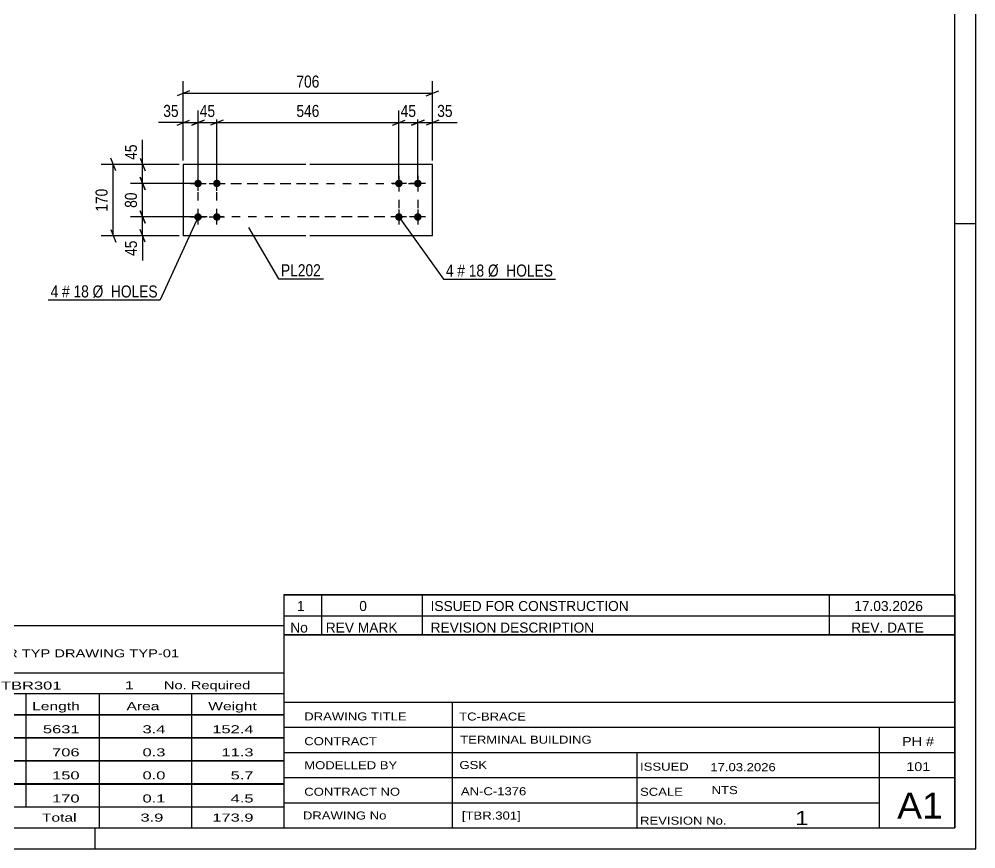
# Model space of a CAD drawing. Header units: millimetres. Extents: x 0 to 594, y 0 to 420.
# Drawn here: x 365.9 to 594, y 0 to 197.8 of the extents above; entities that cross this region are included whole.
import ezdxf

# ---------------------------------------------------------------- set-up
doc = ezdxf.new("R2010")
doc.units = ezdxf.units.MM
doc.linetypes.add('DXK_LINE_DOT2', pattern=[3.9198, 1.9599, -1.9599])
doc.styles.add('Arial Narrow', font='ARIALN.TTF', dxfattribs={"height": 0.2})

# ---------------------------------------------------------------- blocks, each defined once
blk = doc.blocks.new('Unknown-580609516-1130')
at = {"color": 5, "linetype": 'Continuous'}
for p, q in [((594, 0), (594, 420)), ((589, 5), (589, 415)), ((594, 149), (589, 149)), ((5, 5), (589, 5)), ((384, 0), (384, 5)), ((0, 0), (594, 0))]:
    blk.add_line(p, q, dxfattribs=at)
blk = doc.blocks.new('Part-580609516-3773 - 3772')
at = {"color": 2, "linetype": 'Continuous'}
for p, q in [((434.25, 163.12), (405.05, 163.12)), ((405.05, 163.12), (405.05, 146.12)), ((464.45, 163.12), (435.25, 163.12)), ((464.45, 146.12), (464.45, 163.12)), ((434.25, 146.12), (405.05, 146.12)), ((464.45, 146.12), (435.25, 146.12))]:
    blk.add_line(p, q, dxfattribs=at)
blk = doc.blocks.new('Bolt-580609516-3774 - 3772')
at = {"linetype": 'Continuous'}
for points in [[(456.45, 157.72, -1), (456.45, 159.52, -1)], [(460.95, 157.72, -1), (460.95, 159.52, -1)], [(456.45, 149.72, -1), (456.45, 151.52, -1)], [(460.95, 149.72, -1), (460.95, 151.52, -1)]]:
    blk.add_hatch(color=1, dxfattribs=at).paths.add_polyline_path(points)
at = {"color": 1, "linetype": 'Continuous'}
for p, q in [((456.45, 160.42), (456.45, 156.82)), ((460.95, 160.42), (460.95, 156.82)), ((458.25, 158.62), (454.65, 158.62)), ((462.75, 158.62), (459.15, 158.62)), ((458.25, 150.62), (454.65, 150.62)), ((456.45, 152.42), (456.45, 148.82)), ((462.75, 150.62), (459.15, 150.62)), ((460.95, 152.42), (460.95, 148.82))]:
    blk.add_line(p, q, dxfattribs=at)
blk = doc.blocks.new('Bolt-580609516-3775 - 3772')
at = {"linetype": 'Continuous'}
for points in [[(408.55, 159.52, -1), (408.55, 157.72, -1)], [(413.05, 159.52, -1), (413.05, 157.72, -1)], [(408.55, 151.52, -1), (408.55, 149.72, -1)], [(413.05, 151.52, -1), (413.05, 149.72, -1)]]:
    blk.add_hatch(color=1, dxfattribs=at).paths.add_polyline_path(points)
at = {"color": 1, "linetype": 'Continuous'}
for p, q in [((408.55, 156.82), (408.55, 160.42)), ((413.05, 156.82), (413.05, 160.42)), ((406.75, 158.62), (410.35, 158.62)), ((411.25, 158.62), (414.85, 158.62)), ((406.75, 150.62), (410.35, 150.62)), ((408.55, 148.82), (408.55, 152.42)), ((411.25, 150.62), (414.85, 150.62)), ((413.05, 148.82), (413.05, 152.42))]:
    blk.add_line(p, q, dxfattribs=at)
blk = doc.blocks.new('Rectangle-580609516-3964 - 3772')
at = {"color": 1, "linetype": 'DXK_LINE_DOT2'}
for p, q in [((408.55, 158.62), (434.25, 158.62)), ((408.55, 150.62), (408.55, 158.62)), ((435.25, 158.62), (460.95, 158.62)), ((460.95, 158.62), (460.95, 150.62)), ((434.25, 150.62), (408.55, 150.62)), ((460.95, 150.62), (435.25, 150.62))]:
    blk.add_line(p, q, dxfattribs=at)
blk = doc.blocks.new('Rectangle-580609516-3974 - 3772')
at = {"color": 1, "linetype": 'DXK_LINE_DOT2'}
for p, q in [((413.05, 158.62), (434.25, 158.62)), ((413.05, 150.62), (413.05, 158.62)), ((435.25, 158.62), (456.45, 158.62)), ((456.45, 158.62), (456.45, 150.62)), ((434.25, 150.62), (413.05, 150.62)), ((456.45, 150.62), (435.25, 150.62))]:
    blk.add_line(p, q, dxfattribs=at)
blk = doc.blocks.new('StraightDimension-580609516-3780 - 3772')
at = {"color": 7, "linetype": 'Continuous'}
for p, q in [((460.95, 159.62), (460.95, 175.97)), ((464.45, 164.12), (464.45, 175.97)), ((459.45, 172.52), (462.45, 173.72)), ((465.95, 173.72), (462.95, 172.52)), ((460.95, 173.12), (464.45, 173.12))]:
    blk.add_line(p, q, dxfattribs=at)
at = {"color": 0}
blk.add_wipeout([(469.83, 173.87), (469.83, 178.07), (464.98, 178.07), (464.98, 173.87)], dxfattribs=at)
at = {"color": 7, "linetype": 'Continuous'}
blk.add_line((464.45, 173.12), (470.36, 173.12), dxfattribs=at)
blk.add_line((464.45, 173.12), (470.36, 173.12), dxfattribs=at)
at = {"color": 3, "style": 'Arial Narrow'}
blk.add_text('35', height=2.863, dxfattribs=at).set_placement((465.58, 174.47))
blk = doc.blocks.new('StraightDimension-580609516-3781 - 3772')
at = {"color": 7, "linetype": 'Continuous'}
for p, q in [((456.45, 159.62), (456.45, 175.97)), ((460.95, 159.62), (460.95, 175.97)), ((454.95, 172.52), (457.95, 173.72)), ((462.45, 173.72), (459.45, 172.52)), ((456.45, 173.12), (460.95, 173.12))]:
    blk.add_line(p, q, dxfattribs=at)
at = {"color": 0}
blk.add_wipeout([(461.13, 173.87), (461.13, 178.07), (456.27, 178.07), (456.27, 173.87)], dxfattribs=at)
at = {"color": 3, "style": 'Arial Narrow'}
blk.add_text('45', height=2.863, dxfattribs=at).set_placement((456.87, 174.47))
blk = doc.blocks.new('StraightDimension-580609516-3782 - 3772')
at = {"color": 7, "linetype": 'Continuous'}
for p, q in [((413.05, 159.62), (413.05, 175.97)), ((456.45, 159.62), (456.45, 175.97)), ((414.55, 173.72), (411.55, 172.52)), ((454.95, 172.52), (457.95, 173.72)), ((413.05, 173.12), (456.45, 173.12))]:
    blk.add_line(p, q, dxfattribs=at)
at = {"color": 0}
blk.add_wipeout([(438.09, 173.87), (438.09, 178.07), (431.41, 178.07), (431.41, 173.87)], dxfattribs=at)
at = {"color": 3, "style": 'Arial Narrow'}
blk.add_text('546', height=2.863, dxfattribs=at).set_placement((432.01, 174.47))
blk = doc.blocks.new('StraightDimension-580609516-3783 - 3772')
at = {"color": 7, "linetype": 'Continuous'}
for p, q in [((408.55, 159.62), (408.55, 175.97)), ((413.05, 159.62), (413.05, 175.97)), ((407.05, 172.52), (410.05, 173.72)), ((414.55, 173.72), (411.55, 172.52)), ((408.55, 173.12), (413.05, 173.12))]:
    blk.add_line(p, q, dxfattribs=at)
at = {"color": 0}
blk.add_wipeout([(413.23, 173.87), (413.23, 178.07), (408.37, 178.07), (408.37, 173.87)], dxfattribs=at)
at = {"color": 3, "style": 'Arial Narrow'}
blk.add_text('45', height=2.863, dxfattribs=at).set_placement((408.97, 174.47))
blk = doc.blocks.new('StraightDimension-580609516-3784 - 3772')
at = {"color": 7, "linetype": 'Continuous'}
for p, q in [((405.05, 164.12), (405.05, 175.97)), ((408.55, 159.62), (408.55, 175.97)), ((403.55, 172.52), (406.55, 173.72)), ((410.05, 173.72), (407.05, 172.52)), ((405.05, 173.12), (408.55, 173.12))]:
    blk.add_line(p, q, dxfattribs=at)
at = {"color": 0}
blk.add_wipeout([(404.53, 173.87), (404.53, 178.07), (399.67, 178.07), (399.67, 173.87)], dxfattribs=at)
at = {"color": 7, "linetype": 'Continuous'}
blk.add_line((405.05, 173.12), (399.15, 173.12), dxfattribs=at)
blk.add_line((405.05, 173.12), (399.15, 173.12), dxfattribs=at)
at = {"color": 3, "style": 'Arial Narrow'}
blk.add_text('35', height=2.863, dxfattribs=at).set_placement((400.27, 174.47))
blk = doc.blocks.new('StraightDimension-580609516-3943 - 3772')
at = {"color": 7, "linetype": 'Continuous'}
for p, q in [((394.74, 160.12), (395.94, 157.12)), ((407.55, 158.62), (392.49, 158.62)), ((395.34, 150.62), (395.34, 158.62)), ((407.55, 150.62), (392.49, 150.62)), ((395.94, 149.12), (394.74, 152.12))]:
    blk.add_line(p, q, dxfattribs=at)
at = {"color": 0}
blk.add_wipeout([(394.59, 157.05), (390.39, 157.05), (390.39, 152.2), (394.59, 152.2)], dxfattribs=at)
at = {"color": 3, "style": 'Arial Narrow'}
blk.add_text('80', height=2.863, rotation=90.0002, dxfattribs=at).set_placement((393.99, 152.8))
blk = doc.blocks.new('StraightDimension-580609516-3800 - 3772')
at = {"color": 7, "linetype": 'Continuous'}
for p, q in [((405.05, 164.12), (405.05, 182.97)), ((464.45, 164.12), (464.45, 182.97)), ((406.55, 180.72), (403.55, 179.52)), ((462.95, 179.52), (465.95, 180.72)), ((405.05, 180.12), (464.45, 180.12))]:
    blk.add_line(p, q, dxfattribs=at)
at = {"color": 0}
blk.add_wipeout([(438.09, 180.87), (438.09, 185.07), (431.41, 185.07), (431.41, 180.87)], dxfattribs=at)
at = {"color": 3, "style": 'Arial Narrow'}
blk.add_text('706', height=2.863, dxfattribs=at).set_placement((432.01, 181.47))
blk = doc.blocks.new('StraightDimension-580609516-3820 - 3772')
at = {"color": 7, "linetype": 'Continuous'}
for p, q in [((388.94, 161.62), (387.74, 164.62)), ((404.05, 163.12), (385.49, 163.12)), ((388.34, 146.12), (388.34, 163.12)), ((404.05, 146.12), (385.49, 146.12)), ((387.74, 147.62), (388.94, 144.62))]:
    blk.add_line(p, q, dxfattribs=at)
at = {"color": 0}
blk.add_wipeout([(387.59, 157.97), (383.39, 157.97), (383.39, 151.28), (387.59, 151.28)], dxfattribs=at)
at = {"color": 3, "style": 'Arial Narrow'}
blk.add_text('170', height=2.863, rotation=90.0002, dxfattribs=at).set_placement((386.99, 151.88))
blk = doc.blocks.new('StraightDimension-580609516-3942 - 3772')
at = {"color": 7, "linetype": 'Continuous'}
for p, q in [((394.74, 164.62), (395.94, 161.62)), ((404.05, 163.12), (392.49, 163.12)), ((395.34, 158.62), (395.34, 163.12)), ((395.94, 157.12), (394.74, 160.12)), ((407.55, 158.62), (392.49, 158.62))]:
    blk.add_line(p, q, dxfattribs=at)
at = {"color": 0}
blk.add_wipeout([(394.59, 168.5), (390.39, 168.5), (390.39, 163.65), (394.59, 163.65)], dxfattribs=at)
at = {"color": 7, "linetype": 'Continuous'}
blk.add_line((395.34, 163.12), (395.34, 169.03), dxfattribs=at)
blk.add_line((395.34, 163.12), (395.34, 169.03), dxfattribs=at)
at = {"color": 3, "style": 'Arial Narrow'}
blk.add_text('45', height=2.863, rotation=90.0002, dxfattribs=at).set_placement((393.99, 164.25))
blk = doc.blocks.new('StraightDimension-580609516-3944 - 3772')
at = {"color": 7, "linetype": 'Continuous'}
for p, q in [((407.55, 150.62), (392.49, 150.62)), ((394.74, 152.12), (395.94, 149.12)), ((395.34, 146.12), (395.34, 150.62)), ((404.05, 146.12), (392.49, 146.12)), ((395.94, 144.62), (394.74, 147.62))]:
    blk.add_line(p, q, dxfattribs=at)
at = {"color": 0}
blk.add_wipeout([(394.59, 145.6), (390.39, 145.6), (390.39, 140.74), (394.59, 140.74)], dxfattribs=at)
at = {"color": 7, "linetype": 'Continuous'}
blk.add_line((395.34, 146.12), (395.34, 140.22), dxfattribs=at)
blk.add_line((395.34, 146.12), (395.34, 140.22), dxfattribs=at)
at = {"color": 3, "style": 'Arial Narrow'}
blk.add_text('45', height=2.863, rotation=90.0002, dxfattribs=at).set_placement((393.99, 141.34))
blk = doc.blocks.new('Unknown-580609516-4689')
at = {"color": 7, "linetype": 'Continuous'}
for p, q in [((429, 51.05), (429, 5)), ((429, 51.05), (589, 51.05)), ((589, 51), (589, 5)), ((429, 35), (589, 35)), ((469.14, 35), (469.14, 5)), ((429, 29), (589, 29)), ((571, 5.05), (571, 29.05)), ((429, 23), (589, 23)), ((513.14, 23), (513.14, 5)), ((429, 17), (589, 17)), ((429, 11), (571, 11)), ((429, 5), (589, 5))]:
    blk.add_line(p, q, dxfattribs=at)
at = {"color": 7, "style": 'Arial Narrow'}
for s, height, width, p in [('DRAWING TITLE', 1.9089, 1.425378, (433.88, 30.61)), ('TC-BRACE', 1.909, 1.425378, (470.81, 30.59)), ('CONTRACT', 1.909, 1.425378, (433.88, 24.71)), ('TERMINAL BUILDING', 1.9089, 1.425378, (471.06, 25.07)), ('MODELLED BY', 1.9089, 1.425378, (433.88, 18.98)), ('GSK', 1.909, 1.425378, (470.88, 19.04)), ('ISSUED', 1.909, 1.425378, (513.94, 18.64)), ('17.03.2026', 1.909, 1.425378, (530.69, 18.52)), ('CONTRACT NO', 1.9089, 1.425378, (433.88, 12.66)), ('AN-C-1376', 1.909, 1.425378, (471.23, 12.78)), ('SCALE', 1.909, 1.425378, (513.94, 12.65)), ('A1', 6.204, 1.25, (575.24, 7.2)), ('DRAWING No', 1.909, 1.425378, (433.56, 7)), ('[TBR.301]', 1.909, 1.425378, (471.46, 6.99)), ('REVISION No.', 1.9089, 1.425378, (513.94, 5.77)), ('1', 3.34, 1.5, (550.91, 5.68))]:
    blk.add_text(s, height=height, dxfattribs=dict(at, width=width)).set_placement(p)
at = {"color": 7, "linetype": 'Continuous', "style": 'Arial Narrow'}
for s, height, width, p in [('PH #', 2.1, 1.42538, (576.4, 24.55)), ('101', 2.1, 1.42538, (577.41, 18.55)), ('NTS', 1.909, 1.425378, (531, 13.05))]:
    blk.add_text(s, height=height, dxfattribs=dict(at, width=width)).set_placement(p)
blk = doc.blocks.new('Unknown-580609516-4690')
at = {"color": 7, "linetype": 'Continuous'}
for p, q in [((429, 60.55), (589, 60.55)), ((589, 60.55), (429, 60.55)), ((429, 60.55), (429, 55.55)), ((438, 60.55), (438, 55.55)), ((462, 60.55), (462, 55.55)), ((559, 60.55), (559, 55.55)), ((589, 60.55), (589, 55.55)), ((429, 55.55), (589, 55.55)), ((429, 55.55), (429, 51.05)), ((429, 55.55), (589, 55.55)), ((438, 55.55), (438, 51.05)), ((462, 55.55), (462, 51.05)), ((559, 55.55), (559, 51.05)), ((589, 55.55), (589, 51.05)), ((589, 51.05), (429, 51.05))]:
    blk.add_line(p, q, dxfattribs=at)
at = {"color": 7, "linetype": 'Continuous', "style": 'Arial Narrow'}
for s, height, width, p in [('1', 2.39, 1.196471, (432.16, 56.7)), ('0', 2.39, 1.196471, (447, 56.7)), ('ISSUED FOR CONSTRUCTION', 2.3861, 1.196471, (464, 56.7)), ('17.03.2026', 2.386, 1.196471, (565, 56.7)), ('No', 2.386, 1.2, (430.54, 51.55)), ('REV MARK', 2.386, 1.2, (439, 51.55)), ('REVISION DESCRIPTION', 2.3861, 1.2, (464, 51.55)), ('REV. DATE', 2.386, 1.2, (564.28, 51.55))]:
    blk.add_text(s, height=height, dxfattribs=dict(at, width=width)).set_placement(p)
blk = doc.blocks.new('Unknown-580609516-4691')
at = {"color": 7, "linetype": 'Continuous'}
for p, q in [((269, 53.25), (429, 53.25)), ((269, 42), (269, 53.25)), ((429, 53.25), (429, 42)), ((269, 42), (429, 42)), ((269, 42), (269, 37)), ((429, 42), (429, 37)), ((269, 37), (429, 37)), ((269, 37), (269, 32)), ((293, 37), (293, 32)), ((328.5, 37), (328.5, 32)), ((354.5, 37), (354.5, 32)), ((367.5, 37), (367.5, 32)), ((385, 37), (385, 32)), ((407, 37), (407, 32)), ((429, 37), (429, 32)), ((269, 32), (429, 32)), ((269, 31.95), (269, 26.55)), ((269, 31.95), (429, 31.95)), ((293, 32), (293, 26.5)), ((328.5, 32), (328.5, 26.5)), ((354.5, 32), (354.5, 26.5)), ((367.5, 32), (367.5, 26.5)), ((385, 32), (385, 26.5)), ((407, 32), (407, 26.5)), ((429, 31.95), (429, 26.55)), ((269, 26.55), (429, 26.55)), ((269, 26.45), (269, 21.05)), ((269, 26.45), (429, 26.45)), ((293, 26.5), (293, 21)), ((328.5, 26.5), (328.5, 21)), ((354.5, 26.5), (354.5, 21)), ((367.5, 26.5), (367.5, 21)), ((385, 26.5), (385, 21)), ((407, 26.5), (407, 21)), ((429, 26.45), (429, 21.05)), ((269, 21.05), (429, 21.05)), ((269, 20.95), (269, 15.55)), ((269, 20.95), (429, 20.95)), ((293, 21), (293, 15.5)), ((328.5, 21), (328.5, 15.5)), ((354.5, 21), (354.5, 15.5)), ((367.5, 21), (367.5, 15.5)), ((385, 21), (385, 15.5)), ((407, 21), (407, 15.5)), ((429, 20.95), (429, 15.55)), ((269, 15.55), (429, 15.55)), ((269, 15.45), (269, 10.05)), ((269, 15.45), (429, 15.45)), ((293, 15.5), (293, 10)), ((328.5, 15.5), (328.5, 10)), ((354.5, 15.5), (354.5, 10)), ((367.5, 15.5), (367.5, 10)), ((385, 15.5), (385, 10)), ((407, 15.5), (407, 10)), ((429, 15.45), (429, 10.05)), ((269, 10.05), (429, 10.05)), ((269, 10), (429, 10)), ((269, 10), (269, 5)), ((385, 10), (385, 5)), ((407, 10), (407, 5)), ((429, 10), (429, 5)), ((269, 5), (429, 5))]:
    blk.add_line(p, q, dxfattribs=at)
at = {"color": 7, "style": 'Arial Narrow'}
for s, height, width, p in [('GENERAL NOTES & WELD DETAILS :', 2.8633, 1.4, (270.15, 45.56)), ('REFER TYP DRAWING TYP-01', 1.9089, 1.6, (353.7, 45.66)), ("MATERIAL LIST FOR ASSEMBLY MK'D", 1.9089, 1.6, (270.15, 38.06)), ('TBR301', 1.909, 1.794707, (361.59, 37.97)), ('1', 1.91, 1.794707, (391.08, 38.06)), ('No. Required', 1.9089, 1.6, (400.41, 38.06)), ('Mark', 1.909, 1.7, (270.34, 33)), ('Profile', 1.909, 1.7, (303.41, 33)), ('Material', 1.909, 1.7, (333.54, 33.06)), ('No.', 1.909, 1.7, (358.5, 33.06)), ('Length', 1.909, 1.7, (369, 33.06)), ('Area', 1.909, 1.7, (391.5, 33.06)), ('Weight', 1.909, 1.7, (411, 33.06))]:
    blk.add_text(s, height=height, dxfattribs=dict(at, width=width)).set_placement(p)
at = {"color": 7, "linetype": 'Continuous', "style": 'Arial Narrow'}
for s, height, width, p in [('TBR301', 1.909, 1.794707, (270.5, 27.56)), ('SHS150*6', 1.909, 1.794707, (295, 27.56)), ('E350', 1.909, 1.794707, (334.74, 27.56)), ('1', 1.91, 1.794707, (358.86, 27.56)), ('5631', 1.909, 1.794707, (371.58, 27.56)), ('3.4', 1.909, 1.794707, (395.32, 27.56)), ('152.4', 1.909, 1.794707, (411.96, 27.56)), ('PL202', 1.909, 1.794707, (270.5, 22.06)), ('PL12*170', 1.909, 1.794707, (295, 22.06)), ('E350', 1.909, 1.794707, (334.74, 22.06)), ('1', 1.91, 1.794707, (358.86, 22.06)), ('706', 1.909, 1.794707, (373.77, 22.06)), ('0.3', 1.909, 1.794707, (395.32, 22.06)), ('11.3', 1.909, 1.794707, (414.14, 22.06)), ('PL40', 1.909, 1.794707, (270.5, 16.56)), ('PL10*120', 1.909, 1.794707, (295, 16.56)), ('E350', 1.909, 1.794707, (334.74, 16.56)), ('4', 1.91, 1.794707, (358.86, 16.56)), ('150', 1.909, 1.794707, (373.77, 16.56)), ('0.0', 1.909, 1.794707, (395.32, 16.56)), ('5.7', 1.909, 1.794707, (416.33, 16.56)), ('PL98', 1.909, 1.794707, (270.5, 11.06)), ('PL10*170', 1.909, 1.794707, (295, 11.06)), ('E350', 1.909, 1.794707, (334.74, 11.06)), ('2', 1.91, 1.794707, (358.86, 11.06)), ('170', 1.909, 1.794707, (373.77, 11.06)), ('0.1', 1.909, 1.794707, (395.32, 11.06)), ('4.5', 1.909, 1.794707, (416.33, 11.06)), ('Total', 1.909, 1.7, (371.33, 6.5)), ('3.9', 1.909, 1.794707, (394.83, 6.5)), ('173.9', 1.909, 1.794707, (411.96, 6.5))]:
    blk.add_text(s, height=height, dxfattribs=dict(at, width=width)).set_placement(p)
blk = doc.blocks.new('Mark-580609516-3823 - 3772')
at = {"color": 0}
blk.add_wipeout([(437.85, 136.49), (437.85, 139.49), (428.34, 139.49), (428.34, 136.49)], dxfattribs=at)
blk.add_wipeout([(437.85, 136.49), (437.85, 139.49), (428.34, 139.49), (428.34, 136.49)], dxfattribs=at)
at = {"color": 30, "linetype": 'Continuous'}
for p, q in [((420.62, 148.15), (427.74, 135.89)), ((427.74, 135.89), (438.45, 135.89))]:
    blk.add_line(p, q, dxfattribs=at)
at = {"color": 3, "style": 'Arial Narrow'}
blk.add_text('PL202', height=2.863, dxfattribs=at).set_placement((428.34, 136.49))
blk = doc.blocks.new('Mark-580609516-3826 - 3772')
at = {"color": 0}
blk.add_wipeout([(469.49, 136.42), (469.49, 139.42), (467.66, 139.42), (467.66, 136.42)], dxfattribs=at)
blk.add_wipeout([(469.49, 136.42), (469.49, 139.42), (467.66, 139.42), (467.66, 136.42)], dxfattribs=at)
at = {"color": 7, "linetype": 'Continuous'}
blk.add_line((456.45, 150.62), (467.06, 135.82), dxfattribs=at)
at = {"color": 0}
blk.add_wipeout([(472.21, 136.42), (472.21, 139.42), (470.39, 139.42), (470.39, 136.42)], dxfattribs=at)
blk.add_wipeout([(472.21, 136.42), (472.21, 139.42), (470.39, 139.42), (470.39, 136.42)], dxfattribs=at)
at = {"color": 3, "style": 'Arial Narrow'}
blk.add_text('4', height=2.86, dxfattribs=at).set_placement((467.66, 136.42))
at = {"color": 0}
blk.add_wipeout([(476.77, 136.42), (476.77, 139.42), (473.11, 139.42), (473.11, 136.42)], dxfattribs=at)
blk.add_wipeout([(476.77, 136.42), (476.77, 139.42), (473.11, 139.42), (473.11, 136.42)], dxfattribs=at)
at = {"color": 3, "style": 'Arial Narrow'}
blk.add_text('#', height=2.86, dxfattribs=at).set_placement((470.39, 136.42))
at = {"color": 0}
blk.add_wipeout([(493.2, 136.42), (493.2, 139.42), (477.67, 139.42), (477.67, 136.42)], dxfattribs=at)
blk.add_wipeout([(493.2, 136.42), (493.2, 139.42), (477.67, 139.42), (477.67, 136.42)], dxfattribs=at)
at = {"color": 7, "linetype": 'Continuous'}
blk.add_line((467.06, 135.82), (493.8, 135.82), dxfattribs=at)
at = {"color": 3, "style": 'Arial Narrow'}
for s, p in [('18', (473.11, 136.42)), ('Ø  HOLES', (477.67, 136.42))]:
    blk.add_text(s, height=2.863, dxfattribs=at).set_placement(p)
blk = doc.blocks.new('Mark-580609516-3827 - 3772')
at = {"color": 0}
blk.add_wipeout([(375.24, 131.44), (375.24, 134.44), (373.41, 134.44), (373.41, 131.44)], dxfattribs=at)
blk.add_wipeout([(375.24, 131.44), (375.24, 134.44), (373.41, 134.44), (373.41, 131.44)], dxfattribs=at)
blk.add_wipeout([(377.97, 131.44), (377.97, 134.44), (376.14, 134.44), (376.14, 131.44)], dxfattribs=at)
blk.add_wipeout([(377.97, 131.44), (377.97, 134.44), (376.14, 134.44), (376.14, 131.44)], dxfattribs=at)
at = {"color": 3, "style": 'Arial Narrow'}
blk.add_text('4', height=2.86, dxfattribs=at).set_placement((373.41, 131.44))
at = {"color": 0}
blk.add_wipeout([(382.52, 131.44), (382.52, 134.44), (378.87, 134.44), (378.87, 131.44)], dxfattribs=at)
blk.add_wipeout([(382.52, 131.44), (382.52, 134.44), (378.87, 134.44), (378.87, 131.44)], dxfattribs=at)
at = {"color": 3, "style": 'Arial Narrow'}
blk.add_text('#', height=2.86, dxfattribs=at).set_placement((376.14, 131.44))
at = {"color": 0}
blk.add_wipeout([(398.95, 131.44), (398.95, 134.44), (383.42, 134.44), (383.42, 131.44)], dxfattribs=at)
blk.add_wipeout([(398.95, 131.44), (398.95, 134.44), (383.42, 134.44), (383.42, 131.44)], dxfattribs=at)
at = {"color": 7, "linetype": 'Continuous'}
for p in [(408.55, 150.62), (372.81, 130.84)]:
    blk.add_line(p, (399.55, 130.84), dxfattribs=at)
at = {"color": 3, "style": 'Arial Narrow'}
for s, p in [('18', (378.87, 131.44)), ('Ø  HOLES', (383.42, 131.44))]:
    blk.add_text(s, height=2.863, dxfattribs=at).set_placement(p)

msp = doc.modelspace()

# ---------------------------------------------------------------- block references
for name in ['Unknown-580609516-1130', 'Part-580609516-3773 - 3772', 'Bolt-580609516-3775 - 3772', 'Bolt-580609516-3774 - 3772', 'Rectangle-580609516-3964 - 3772', 'Rectangle-580609516-3974 - 3772', 'Unknown-580609516-4690', 'Unknown-580609516-4691', 'Unknown-580609516-4689']:
    msp.add_blockref(name, (0, 0))

# ---------------------------------------------------------------- next in the draw order: block references
for name in ['StraightDimension-580609516-3780 - 3772', 'Mark-580609516-3826 - 3772', 'Mark-580609516-3823 - 3772']:
    msp.add_blockref(name, (0, 0))

# ---------------------------------------------------------------- next in the draw order: block references
msp.add_blockref('StraightDimension-580609516-3781 - 3772', (0, 0))

# ---------------------------------------------------------------- next in the draw order: block references
msp.add_blockref('StraightDimension-580609516-3782 - 3772', (0, 0))

# ---------------------------------------------------------------- next in the draw order: block references
msp.add_blockref('StraightDimension-580609516-3783 - 3772', (0, 0))

# ---------------------------------------------------------------- next in the draw order: block references
msp.add_blockref('StraightDimension-580609516-3784 - 3772', (0, 0))

# ---------------------------------------------------------------- next in the draw order: block references
for name in ['StraightDimension-580609516-3800 - 3772', 'StraightDimension-580609516-3943 - 3772']:
    msp.add_blockref(name, (0, 0))

# ---------------------------------------------------------------- next in the draw order: block references
msp.add_blockref('StraightDimension-580609516-3820 - 3772', (0, 0))

# ---------------------------------------------------------------- next in the draw order: block references
for name in ['StraightDimension-580609516-3942 - 3772', 'StraightDimension-580609516-3944 - 3772']:
    msp.add_blockref(name, (0, 0))

# ---------------------------------------------------------------- next in the draw order: block references
msp.add_blockref('Mark-580609516-3827 - 3772', (0, 0))

doc.saveas('drawing.dxf')
